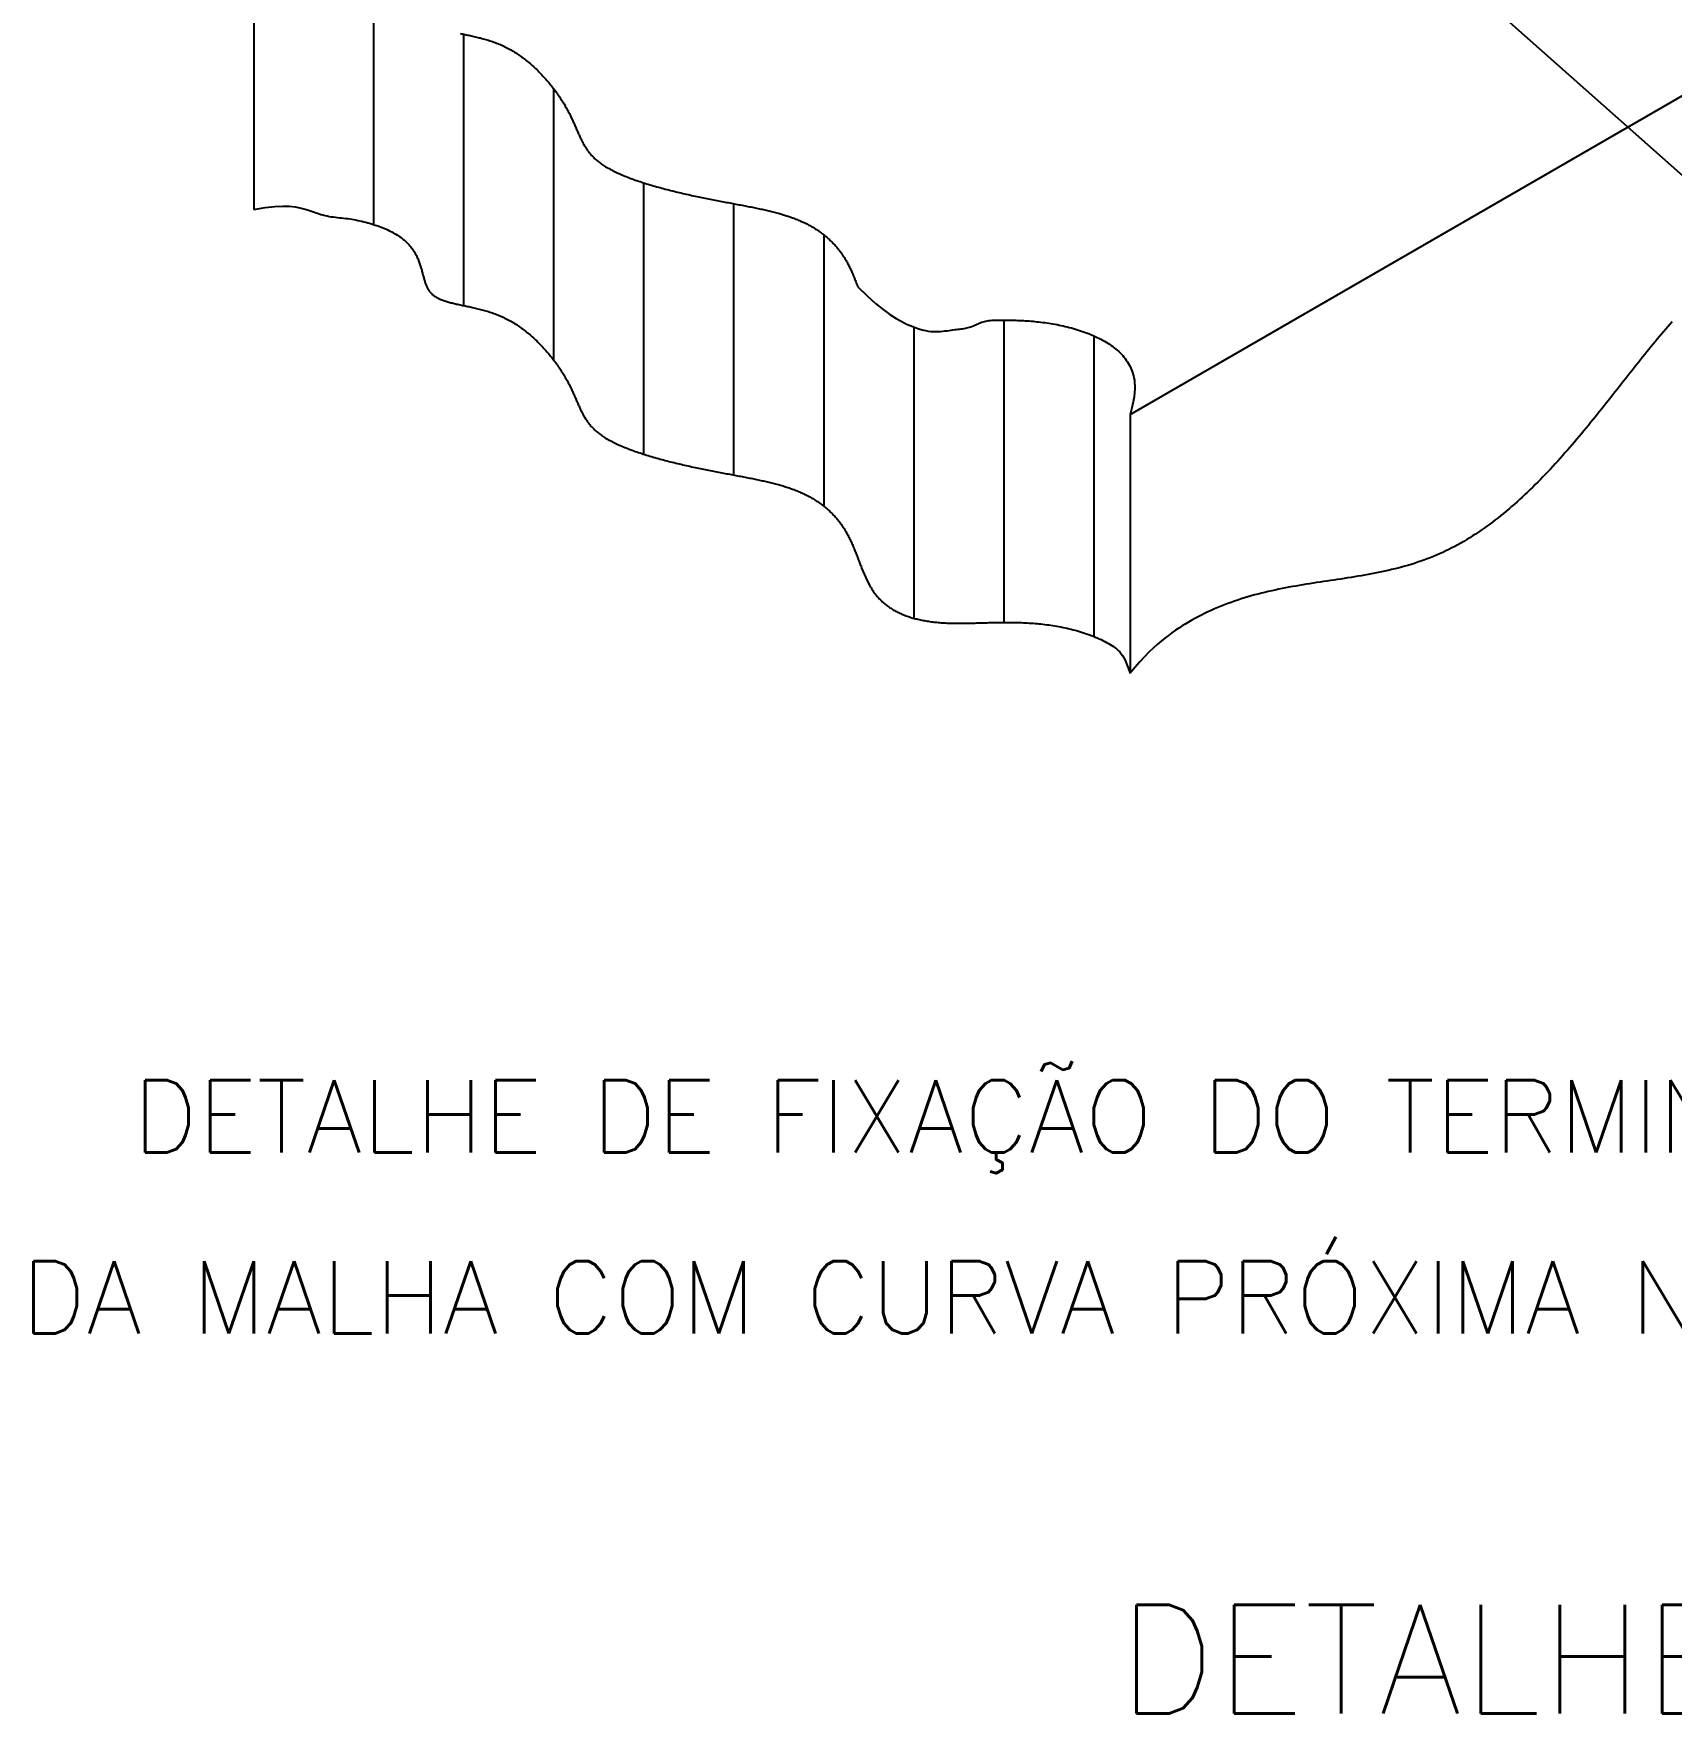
# Model space of a CAD drawing. Header units: millimetres. Extents: x 4236 to 4463, y 1839 to 1973.
# Drawn here: x 4340.278 to 4343.674, y 1853.088 to 1856.569 of the extents above; entities that cross this region are included whole.
import ezdxf
from ezdxf.enums import TextEntityAlignment as Align

# ---------------------------------------------------------------- set-up
doc = ezdxf.new("R2010")
doc.units = ezdxf.units.MM
for name, color, linetype in [('C01', 1, 'Continuous'), ('C02', 42, 'Continuous'), ('C04', 5, 'Continuous'), ('C05', 4, 'Continuous')]:
    doc.layers.add(name, color=color, linetype=linetype)
doc.styles.add('140CL', font='romans.shx', dxfattribs={"height": 100})

msp = doc.modelspace()

# ---------------------------------------------------------------- linework, layer by layer
at = {"layer": 'C01'}
for p, q in [((4340.9826, 1856.7366), (4340.9826, 1856.1742)), ((4341.1693, 1856.5681), (4341.1693, 1856.0058)), ((4341.356, 1856.4555), (4341.356, 1855.8932)), ((4341.5426, 1856.2601), (4341.5426, 1855.6977)), ((4341.7293, 1856.2169), (4341.7293, 1855.6545)), ((4341.916, 1856.1527), (4341.916, 1855.5903)), ((4341.916, 1856.1527), (4341.916, 1856.0136)), ((4342.1026, 1855.9615), (4342.1026, 1855.3577)), ((4342.2893, 1855.9757), (4342.2893, 1855.3493)), ((4342.476, 1855.9431), (4342.476, 1855.3204))]:
    msp.add_line(p, q, dxfattribs=at)
at = {"layer": 'C02'}
for p, q in [((4342.5511, 1855.7797), (4345.6916, 1857.5928)), ((4343.0479, 1856.8507), (4343.86, 1856.1301)), ((4340.7343, 1856.7669), (4340.7343, 1856.2046)), ((4342.5511, 1855.7797), (4342.5511, 1855.244))]:
    msp.add_line(p, q, dxfattribs=at)
for points in [[(4341.1622, 1856.5696), (4341.1647, 1856.5691), (4341.1672, 1856.5686), (4341.1697, 1856.568), (4341.1723, 1856.5675), (4341.1749, 1856.567), (4341.1775, 1856.5664), (4341.1801, 1856.5659), (4341.1828, 1856.5653), (4341.1854, 1856.5647), (4341.1881, 1856.5641), (4341.1908, 1856.5635), (4341.1935, 1856.5629), (4341.1962, 1856.5623), (4341.1989, 1856.5616), (4341.2016, 1856.5609), (4341.2044, 1856.5603), (4341.2071, 1856.5595), (4341.2099, 1856.5588), (4341.2126, 1856.558), (4341.2154, 1856.5573), (4341.2182, 1856.5564), (4341.2209, 1856.5556), (4341.2237, 1856.5547), (4341.2264, 1856.5538), (4341.2292, 1856.5529), (4341.232, 1856.5519), (4341.2347, 1856.5509), (4341.2375, 1856.5499), (4341.2402, 1856.5488), (4341.243, 1856.5477), (4341.2457, 1856.5465), (4341.2484, 1856.5453), (4341.2511, 1856.5441), (4341.2538, 1856.5428), (4341.2565, 1856.5415), (4341.2592, 1856.5401), (4341.2618, 1856.5387), (4341.2645, 1856.5372), (4341.2671, 1856.5358), (4341.2697, 1856.5342), (4341.2723, 1856.5327), (4341.2749, 1856.5311), (4341.2775, 1856.5294), (4341.2801, 1856.5278), (4341.2826, 1856.526), (4341.2851, 1856.5243), (4341.2877, 1856.5225), (4341.2902, 1856.5207), (4341.2926, 1856.5189), (4341.2951, 1856.517), (4341.2975, 1856.5151), (4341.3, 1856.5132), (4341.3024, 1856.5112), (4341.3047, 1856.5093), (4341.3071, 1856.5072), (4341.3095, 1856.5052), (4341.3118, 1856.5032), (4341.3141, 1856.5011), (4341.3164, 1856.499), (4341.3186, 1856.4969), (4341.3209, 1856.4947), (4341.3231, 1856.4926), (4341.3253, 1856.4904), (4341.3275, 1856.4882), (4341.3296, 1856.486), (4341.3317, 1856.4838), (4341.3338, 1856.4815), (4341.3359, 1856.4793), (4341.338, 1856.477), (4341.34, 1856.4747), (4341.342, 1856.4724), (4341.344, 1856.4701), (4341.3459, 1856.4678), (4341.3479, 1856.4655), (4341.3498, 1856.4632), (4341.3516, 1856.4609), (4341.3535, 1856.4586), (4341.3553, 1856.4562), (4341.3571, 1856.4539), (4341.3589, 1856.4516), (4341.3606, 1856.4492), (4341.3623, 1856.4469), (4341.364, 1856.4445), (4341.3656, 1856.4422), (4341.3672, 1856.4399), (4341.3688, 1856.4375), (4341.3704, 1856.4352), (4341.3719, 1856.4329), (4341.3734, 1856.4306), (4341.3748, 1856.4283), (4341.3763, 1856.426), (4341.3777, 1856.4237), (4341.379, 1856.4214), (4341.3803, 1856.4192), (4341.3816, 1856.4169), (4341.3829, 1856.4147), (4341.3841, 1856.4124), (4341.3853, 1856.4102), (4341.3865, 1856.408), (4341.3876, 1856.4058), (4341.3888, 1856.4037), (4341.3898, 1856.4015), (4341.3909, 1856.3993), (4341.3919, 1856.3972), (4341.3929, 1856.3951), (4341.3939, 1856.393), (4341.3949, 1856.3909), (4341.3958, 1856.3888), (4341.3968, 1856.3868), (4341.3977, 1856.3847), (4341.3986, 1856.3827), (4341.3994, 1856.3807), (4341.4003, 1856.3787), (4341.4012, 1856.3767), (4341.402, 1856.3747), (4341.4029, 1856.3728), (4341.4037, 1856.3708), (4341.4045, 1856.3689), (4341.4054, 1856.367), (4341.4062, 1856.3651), (4341.407, 1856.3632), (4341.4078, 1856.3613), (4341.4087, 1856.3594), (4341.4095, 1856.3576), (4341.4104, 1856.3557), (4341.4112, 1856.3539), (4341.4121, 1856.3521), (4341.4129, 1856.3503), (4341.4138, 1856.3485), (4341.4147, 1856.3467), (4341.4156, 1856.345), (4341.4165, 1856.3432), (4341.4175, 1856.3415), (4341.4185, 1856.3398), (4341.4194, 1856.3381), (4341.4204, 1856.3364), (4341.4215, 1856.3347), (4341.4225, 1856.333), (4341.4236, 1856.3313), (4341.4247, 1856.3297), (4341.4259, 1856.328), (4341.4271, 1856.3264), (4341.4283, 1856.3248), (4341.4295, 1856.3232), (4341.4308, 1856.3216), (4341.4321, 1856.32), (4341.4335, 1856.3185), (4341.4349, 1856.3169), (4341.4363, 1856.3154), (4341.4378, 1856.3138), (4341.4393, 1856.3123), (4341.4409, 1856.3108), (4341.4425, 1856.3093), (4341.4442, 1856.3078), (4341.4459, 1856.3064), (4341.4477, 1856.3049), (4341.4495, 1856.3034), (4341.4514, 1856.302), (4341.4534, 1856.3006), (4341.4554, 1856.2991), (4341.4574, 1856.2977), (4341.4595, 1856.2963), (4341.4617, 1856.2949), (4341.4639, 1856.2936), (4341.4662, 1856.2922), (4341.4685, 1856.2908), (4341.4709, 1856.2895), (4341.4734, 1856.2882), (4341.4759, 1856.2868), (4341.4784, 1856.2855), (4341.481, 1856.2842), (4341.4837, 1856.2829), (4341.4864, 1856.2816), (4341.4891, 1856.2804), (4341.4919, 1856.2791), (4341.4948, 1856.2779), (4341.4977, 1856.2766), (4341.5006, 1856.2754), (4341.5036, 1856.2742), (4341.5066, 1856.273), (4341.5096, 1856.2718), (4341.5127, 1856.2706), (4341.5158, 1856.2694), (4341.519, 1856.2682), (4341.5222, 1856.2671), (4341.5254, 1856.2659), (4341.5286, 1856.2648), (4341.5319, 1856.2637), (4341.5352, 1856.2626), (4341.5386, 1856.2615), (4341.5419, 1856.2604), (4341.5453, 1856.2593), (4341.5487, 1856.2582), (4341.5522, 1856.2572), (4341.5556, 1856.2561), (4341.5591, 1856.2551), (4341.5626, 1856.2541), (4341.5661, 1856.253), (4341.5697, 1856.252), (4341.5732, 1856.251), (4341.5768, 1856.2501), (4341.5804, 1856.2491), (4341.5839, 1856.2481), (4341.5875, 1856.2472), (4341.5912, 1856.2462), (4341.5948, 1856.2453), (4341.5984, 1856.2444), (4341.602, 1856.2435), (4341.6057, 1856.2426), (4341.6093, 1856.2417), (4341.6129, 1856.2408), (4341.6166, 1856.2399), (4341.6202, 1856.2391), (4341.6239, 1856.2382), (4341.6275, 1856.2374), (4341.6311, 1856.2366), (4341.6347, 1856.2357), (4341.6384, 1856.2349), (4341.642, 1856.2341), (4341.6456, 1856.2334), (4341.6492, 1856.2326), (4341.6527, 1856.2318), (4341.6563, 1856.2311), (4341.6599, 1856.2303), (4341.6634, 1856.2296), (4341.6669, 1856.2289), (4341.6705, 1856.2282), (4341.674, 1856.2275), (4341.6774, 1856.2268), (4341.6809, 1856.2261), (4341.6844, 1856.2254), (4341.6878, 1856.2247), (4341.6912, 1856.2241), (4341.6946, 1856.2234), (4341.698, 1856.2228), (4341.7014, 1856.2221), (4341.7047, 1856.2215), (4341.7081, 1856.2209), (4341.7114, 1856.2203), (4341.7147, 1856.2196), (4341.718, 1856.219), (4341.7212, 1856.2184), (4341.7245, 1856.2178), (4341.7277, 1856.2172), (4341.7309, 1856.2166), (4341.7341, 1856.216), (4341.7373, 1856.2154), (4341.7404, 1856.2148), (4341.7436, 1856.2142), (4341.7467, 1856.2136), (4341.7498, 1856.213), (4341.7529, 1856.2125), (4341.756, 1856.2119), (4341.759, 1856.2113), (4341.762, 1856.2107), (4341.7651, 1856.2101), (4341.7681, 1856.2095), (4341.771, 1856.2089), (4341.774, 1856.2083), (4341.7769, 1856.2077), (4341.7799, 1856.2071), (4341.7828, 1856.2064), (4341.7857, 1856.2058), (4341.7885, 1856.2052), (4341.7914, 1856.2046), (4341.7942, 1856.2039), (4341.797, 1856.2033), (4341.7998, 1856.2026), (4341.8026, 1856.202), (4341.8053, 1856.2013), (4341.8081, 1856.2006), (4341.8108, 1856.1999), (4341.8135, 1856.1992), (4341.8162, 1856.1985), (4341.8188, 1856.1978), (4341.8215, 1856.1971), (4341.8241, 1856.1964), (4341.8267, 1856.1956), (4341.8293, 1856.1949), (4341.8318, 1856.1941), (4341.8344, 1856.1933), (4341.8369, 1856.1926), (4341.8394, 1856.1918), (4341.8419, 1856.1909), (4341.8443, 1856.1901), (4341.8468, 1856.1893), (4341.8492, 1856.1884), (4341.8516, 1856.1875), (4341.854, 1856.1866), (4341.8563, 1856.1857), (4341.8587, 1856.1848), (4341.861, 1856.1839), (4341.8633, 1856.1829), (4341.8656, 1856.182), (4341.8678, 1856.181), (4341.8701, 1856.18), (4341.8723, 1856.179), (4341.8745, 1856.1779), (4341.8767, 1856.1769), (4341.8788, 1856.1758), (4341.881, 1856.1748), (4341.8831, 1856.1737), (4341.8852, 1856.1725), (4341.8873, 1856.1714), (4341.8893, 1856.1703), (4341.8914, 1856.1691), (4341.8934, 1856.1679), (4341.8954, 1856.1667), (4341.8973, 1856.1655), (4341.8993, 1856.1643), (4341.9012, 1856.1631), (4341.9032, 1856.1618), (4341.9051, 1856.1605), (4341.9069, 1856.1592), (4341.9088, 1856.1579), (4341.9106, 1856.1566), (4341.9124, 1856.1552), (4341.9142, 1856.1539), (4341.916, 1856.1525), (4341.9178, 1856.1511), (4341.9195, 1856.1497), (4341.9212, 1856.1483), (4341.9229, 1856.1468), (4341.9246, 1856.1454), (4341.9263, 1856.1439), (4341.9279, 1856.1424), (4341.9295, 1856.1409), (4341.9311, 1856.1393), (4341.9327, 1856.1378), (4341.9342, 1856.1362), (4341.9358, 1856.1346), (4341.9373, 1856.133), (4341.9388, 1856.1314), (4341.9402, 1856.1298), (4341.9417, 1856.1281), (4341.9431, 1856.1265), (4341.9446, 1856.1248), (4341.9459, 1856.1231), (4341.9473, 1856.1213), (4341.9487, 1856.1196), (4341.95, 1856.1178), (4341.9513, 1856.1161), (4341.9526, 1856.1143), (4341.9539, 1856.1125), (4341.9552, 1856.1106), (4341.9564, 1856.1088), (4341.9576, 1856.1069), (4341.9588, 1856.1051), (4341.96, 1856.1032), (4341.9611, 1856.1012), (4341.9623, 1856.0993), (4341.9634, 1856.0974), (4341.9645, 1856.0954), (4341.9656, 1856.0934), (4341.9666, 1856.0914), (4341.9677, 1856.0894), (4341.9687, 1856.0874), (4341.9697, 1856.0853), (4341.9707, 1856.0833), (4341.9717, 1856.0812), (4341.9727, 1856.0791), (4341.9736, 1856.077), (4341.9745, 1856.0749), (4341.9755, 1856.0728), (4341.9764, 1856.0706), (4341.9773, 1856.0685), (4341.9782, 1856.0664), (4341.9791, 1856.0642), (4341.98, 1856.062), (4341.9808, 1856.0599), (4341.9817, 1856.0577), (4341.9826, 1856.0554), (4341.9835, 1856.0531), (4341.9844, 1856.0508), (4341.9854, 1856.0483), (4341.9863, 1856.0458), (4341.9868, 1856.0447)], [(4340.7343, 1856.2046), (4340.7579, 1856.2087), (4340.7779, 1856.2111), (4340.7947, 1856.212), (4340.8087, 1856.2117), (4340.8203, 1856.2105), (4340.83, 1856.2086), (4340.8383, 1856.2063), (4340.8454, 1856.204), (4340.8519, 1856.2018), (4340.8579, 1856.1998), (4340.8634, 1856.1979), (4340.8684, 1856.1963), (4340.8732, 1856.1948), (4340.8778, 1856.1935), (4340.8821, 1856.1924), (4340.8865, 1856.1914), (4340.8907, 1856.1906), (4340.895, 1856.1899), (4340.8993, 1856.1893), (4340.9036, 1856.1888), (4340.9079, 1856.1884), (4340.9122, 1856.1879), (4340.9164, 1856.1875), (4340.9207, 1856.187), (4340.925, 1856.1865), (4340.9292, 1856.1859), (4340.9334, 1856.1853), (4340.9377, 1856.1846), (4340.9419, 1856.1838), (4340.946, 1856.1831), (4340.9502, 1856.1822), (4340.9543, 1856.1814), (4340.9584, 1856.1804), (4340.9625, 1856.1795), (4340.9665, 1856.1784), (4340.9705, 1856.1774), (4340.9744, 1856.1763), (4340.9783, 1856.1751), (4340.9821, 1856.1739), (4340.9859, 1856.1727), (4340.9897, 1856.1715), (4340.9934, 1856.1701), (4340.997, 1856.1688), (4341.0005, 1856.1674), (4341.004, 1856.166), (4341.0074, 1856.1646), (4341.0108, 1856.1631), (4341.0141, 1856.1616), (4341.0173, 1856.16), (4341.0204, 1856.1584), (4341.0234, 1856.1568), (4341.0263, 1856.1552), (4341.0292, 1856.1535), (4341.032, 1856.1518), (4341.0346, 1856.1501), (4341.0372, 1856.1483), (4341.0397, 1856.1466), (4341.0421, 1856.1448), (4341.0444, 1856.1429), (4341.0466, 1856.1411), (4341.0488, 1856.1392), (4341.0508, 1856.1373), (4341.0528, 1856.1354), (4341.0546, 1856.1335), (4341.0564, 1856.1316), (4341.0581, 1856.1296), (4341.0598, 1856.1277), (4341.0613, 1856.1257), (4341.0628, 1856.1237), (4341.0642, 1856.1217), (4341.0656, 1856.1197), (4341.0669, 1856.1176), (4341.0681, 1856.1156), (4341.0693, 1856.1136), (4341.0704, 1856.1115), (4341.0714, 1856.1095), (4341.0724, 1856.1074), (4341.0734, 1856.1054), (4341.0743, 1856.1033), (4341.0752, 1856.1013), (4341.076, 1856.0992), (4341.0768, 1856.0971), (4341.0775, 1856.0951), (4341.0782, 1856.093), (4341.0789, 1856.091), (4341.0796, 1856.089), (4341.0802, 1856.0869), (4341.0808, 1856.0849), (4341.0814, 1856.0829), (4341.0819, 1856.0809), (4341.0825, 1856.0789), (4341.083, 1856.0769), (4341.0835, 1856.0749), (4341.084, 1856.073), (4341.0845, 1856.071), (4341.085, 1856.0691), (4341.0855, 1856.0672), (4341.0861, 1856.0653), (4341.0866, 1856.0635), (4341.0871, 1856.0616), (4341.0876, 1856.0598), (4341.0881, 1856.058), (4341.0887, 1856.0562), (4341.0893, 1856.0545), (4341.0898, 1856.0528), (4341.0904, 1856.0511), (4341.0911, 1856.0494), (4341.0917, 1856.0478), (4341.0924, 1856.0461), (4341.0931, 1856.0446), (4341.0939, 1856.043), (4341.0947, 1856.0415), (4341.0955, 1856.04), (4341.0964, 1856.0386), (4341.0973, 1856.0372), (4341.0983, 1856.0358), (4341.0993, 1856.0345), (4341.1003, 1856.0332), (4341.1015, 1856.0319), (4341.1026, 1856.0307), (4341.1038, 1856.0296), (4341.1051, 1856.0284), (4341.1064, 1856.0273), (4341.1078, 1856.0263), (4341.1092, 1856.0252), (4341.1107, 1856.0243), (4341.1123, 1856.0233), (4341.1139, 1856.0224), (4341.1155, 1856.0215), (4341.1172, 1856.0206), (4341.1189, 1856.0198), (4341.1207, 1856.019), (4341.1225, 1856.0182), (4341.1244, 1856.0175), (4341.1263, 1856.0168), (4341.1283, 1856.0161), (4341.1303, 1856.0154), (4341.1324, 1856.0147), (4341.1344, 1856.0141), (4341.1366, 1856.0134), (4341.1387, 1856.0128), (4341.1409, 1856.0122), (4341.1432, 1856.0117), (4341.1454, 1856.0111), (4341.1477, 1856.0105), (4341.1501, 1856.01), (4341.1524, 1856.0094), (4341.1548, 1856.0089), (4341.1572, 1856.0083), (4341.1597, 1856.0078), (4341.1622, 1856.0073), (4341.1647, 1856.0067), (4341.1672, 1856.0062), (4341.1697, 1856.0057), (4341.1723, 1856.0051), (4341.1749, 1856.0046), (4341.1775, 1856.0041), (4341.1801, 1856.0035), (4341.1828, 1856.0029), (4341.1854, 1856.0023), (4341.1881, 1856.0018), (4341.1908, 1856.0012), (4341.1935, 1856.0005), (4341.1962, 1855.9999), (4341.1989, 1855.9993), (4341.2016, 1855.9986), (4341.2044, 1855.9979), (4341.2071, 1855.9972), (4341.2099, 1855.9964), (4341.2126, 1855.9957), (4341.2154, 1855.9949), (4341.2182, 1855.9941), (4341.2209, 1855.9932), (4341.2237, 1855.9924), (4341.2264, 1855.9915), (4341.2292, 1855.9905), (4341.232, 1855.9895), (4341.2347, 1855.9885), (4341.2375, 1855.9875), (4341.2402, 1855.9864), (4341.243, 1855.9853), (4341.2457, 1855.9841), (4341.2484, 1855.9829), (4341.2511, 1855.9817), (4341.2538, 1855.9804), (4341.2565, 1855.9791), (4341.2592, 1855.9777), (4341.2618, 1855.9763), (4341.2645, 1855.9749), (4341.2671, 1855.9734), (4341.2697, 1855.9719), (4341.2723, 1855.9703), (4341.2749, 1855.9687), (4341.2775, 1855.9671), (4341.2801, 1855.9654), (4341.2826, 1855.9637), (4341.2851, 1855.9619), (4341.2877, 1855.9602), (4341.2902, 1855.9584), (4341.2926, 1855.9565), (4341.2951, 1855.9546), (4341.2975, 1855.9527), (4341.3, 1855.9508), (4341.3024, 1855.9489), (4341.3047, 1855.9469), (4341.3071, 1855.9449), (4341.3095, 1855.9428), (4341.3118, 1855.9408), (4341.3141, 1855.9387), (4341.3164, 1855.9366), (4341.3186, 1855.9345), (4341.3209, 1855.9324), (4341.3231, 1855.9302), (4341.3253, 1855.928), (4341.3275, 1855.9258), (4341.3296, 1855.9236), (4341.3317, 1855.9214), (4341.3338, 1855.9192), (4341.3359, 1855.9169), (4341.338, 1855.9146), (4341.34, 1855.9124), (4341.342, 1855.9101), (4341.344, 1855.9078), (4341.3459, 1855.9055), (4341.3479, 1855.9032), (4341.3498, 1855.9008), (4341.3516, 1855.8985), (4341.3535, 1855.8962), (4341.3553, 1855.8939), (4341.3571, 1855.8915), (4341.3589, 1855.8892), (4341.3606, 1855.8868), (4341.3623, 1855.8845), (4341.364, 1855.8822), (4341.3656, 1855.8798), (4341.3672, 1855.8775), (4341.3688, 1855.8752), (4341.3704, 1855.8729), (4341.3719, 1855.8705), (4341.3734, 1855.8682), (4341.3748, 1855.8659), (4341.3763, 1855.8636), (4341.3777, 1855.8613), (4341.379, 1855.8591), (4341.3803, 1855.8568), (4341.3816, 1855.8545), (4341.3829, 1855.8523), (4341.3841, 1855.8501), (4341.3853, 1855.8479), (4341.3865, 1855.8456), (4341.3876, 1855.8435), (4341.3888, 1855.8413), (4341.3898, 1855.8391), (4341.3909, 1855.837), (4341.3919, 1855.8349), (4341.3929, 1855.8327), (4341.3939, 1855.8306), (4341.3949, 1855.8285), (4341.3958, 1855.8265), (4341.3968, 1855.8244), (4341.3977, 1855.8224), (4341.3986, 1855.8203), (4341.3994, 1855.8183), (4341.4003, 1855.8163), (4341.4012, 1855.8143), (4341.402, 1855.8124), (4341.4029, 1855.8104), (4341.4037, 1855.8084), (4341.4045, 1855.8065), (4341.4054, 1855.8046), (4341.4062, 1855.8027), (4341.407, 1855.8008), (4341.4078, 1855.7989), (4341.4087, 1855.7971), (4341.4095, 1855.7952), (4341.4104, 1855.7934), (4341.4112, 1855.7915), (4341.4121, 1855.7897), (4341.4129, 1855.7879), (4341.4138, 1855.7861), (4341.4147, 1855.7844), (4341.4156, 1855.7826), (4341.4165, 1855.7809), (4341.4175, 1855.7791), (4341.4185, 1855.7774), (4341.4194, 1855.7757), (4341.4204, 1855.774), (4341.4215, 1855.7723), (4341.4225, 1855.7706), (4341.4236, 1855.769), (4341.4247, 1855.7673), (4341.4259, 1855.7657), (4341.4271, 1855.7641), (4341.4283, 1855.7624), (4341.4295, 1855.7608), (4341.4308, 1855.7593), (4341.4321, 1855.7577), (4341.4335, 1855.7561), (4341.4349, 1855.7546), (4341.4363, 1855.753), (4341.4378, 1855.7515), (4341.4393, 1855.75), (4341.4409, 1855.7485), (4341.4425, 1855.747), (4341.4442, 1855.7455), (4341.4459, 1855.744), (4341.4477, 1855.7425), (4341.4495, 1855.7411), (4341.4514, 1855.7396), (4341.4534, 1855.7382), (4341.4554, 1855.7368), (4341.4574, 1855.7354), (4341.4595, 1855.734), (4341.4617, 1855.7326), (4341.4639, 1855.7312), (4341.4662, 1855.7298), (4341.4685, 1855.7285), (4341.4709, 1855.7271), (4341.4734, 1855.7258), (4341.4759, 1855.7245), (4341.4784, 1855.7232), (4341.481, 1855.7219), (4341.4837, 1855.7206), (4341.4864, 1855.7193), (4341.4891, 1855.718), (4341.4919, 1855.7167), (4341.4948, 1855.7155), (4341.4977, 1855.7143), (4341.5006, 1855.713), (4341.5036, 1855.7118), (4341.5066, 1855.7106), (4341.5096, 1855.7094), (4341.5127, 1855.7082), (4341.5158, 1855.707), (4341.519, 1855.7059), (4341.5222, 1855.7047), (4341.5254, 1855.7036), (4341.5286, 1855.7024), (4341.5319, 1855.7013), (4341.5352, 1855.7002), (4341.5386, 1855.6991), (4341.5419, 1855.698), (4341.5453, 1855.6969), (4341.5487, 1855.6959), (4341.5522, 1855.6948), (4341.5556, 1855.6938), (4341.5591, 1855.6927), (4341.5626, 1855.6917), (4341.5661, 1855.6907), (4341.5697, 1855.6897), (4341.5732, 1855.6887), (4341.5768, 1855.6877), (4341.5804, 1855.6867), (4341.5839, 1855.6857), (4341.5875, 1855.6848), (4341.5912, 1855.6839), (4341.5948, 1855.6829), (4341.5984, 1855.682), (4341.602, 1855.6811), (4341.6057, 1855.6802), (4341.6093, 1855.6793), (4341.6129, 1855.6784), (4341.6166, 1855.6776), (4341.6202, 1855.6767), (4341.6239, 1855.6758), (4341.6275, 1855.675), (4341.6311, 1855.6742), (4341.6347, 1855.6734), (4341.6384, 1855.6726), (4341.642, 1855.6718), (4341.6456, 1855.671), (4341.6492, 1855.6702), (4341.6527, 1855.6695), (4341.6563, 1855.6687), (4341.6599, 1855.668), (4341.6634, 1855.6672), (4341.6669, 1855.6665), (4341.6705, 1855.6658), (4341.674, 1855.6651), (4341.6774, 1855.6644), (4341.6809, 1855.6637), (4341.6844, 1855.663), (4341.6878, 1855.6624), (4341.6912, 1855.6617), (4341.6946, 1855.6611), (4341.698, 1855.6604), (4341.7014, 1855.6598), (4341.7047, 1855.6591), (4341.7081, 1855.6585), (4341.7114, 1855.6579), (4341.7147, 1855.6573), (4341.718, 1855.6567), (4341.7212, 1855.6561), (4341.7245, 1855.6554), (4341.7277, 1855.6548), (4341.7309, 1855.6542), (4341.7341, 1855.6536), (4341.7373, 1855.6531), (4341.7404, 1855.6525), (4341.7436, 1855.6519), (4341.7467, 1855.6513), (4341.7498, 1855.6507), (4341.7529, 1855.6501), (4341.756, 1855.6495), (4341.759, 1855.6489), (4341.762, 1855.6483), (4341.7651, 1855.6477), (4341.7681, 1855.6471), (4341.771, 1855.6465), (4341.774, 1855.6459), (4341.7769, 1855.6453), (4341.7799, 1855.6447), (4341.7828, 1855.6441), (4341.7857, 1855.6434), (4341.7885, 1855.6428), (4341.7914, 1855.6422), (4341.7942, 1855.6415), (4341.797, 1855.6409), (4341.7998, 1855.6403), (4341.8026, 1855.6396), (4341.8053, 1855.6389), (4341.8081, 1855.6383), (4341.8108, 1855.6376), (4341.8135, 1855.6369), (4341.8162, 1855.6362), (4341.8188, 1855.6355), (4341.8215, 1855.6348), (4341.8241, 1855.634), (4341.8267, 1855.6333), (4341.8293, 1855.6325), (4341.8318, 1855.6318), (4341.8344, 1855.631), (4341.8369, 1855.6302), (4341.8394, 1855.6294), (4341.8419, 1855.6286), (4341.8443, 1855.6277), (4341.8468, 1855.6269), (4341.8492, 1855.626), (4341.8516, 1855.6252), (4341.854, 1855.6243), (4341.8563, 1855.6234), (4341.8587, 1855.6225), (4341.861, 1855.6215), (4341.8633, 1855.6206), (4341.8656, 1855.6196), (4341.8678, 1855.6186), (4341.8701, 1855.6176), (4341.8723, 1855.6166), (4341.8745, 1855.6156), (4341.8767, 1855.6145), (4341.8788, 1855.6135), (4341.881, 1855.6124), (4341.8831, 1855.6113), (4341.8852, 1855.6102), (4341.8873, 1855.609), (4341.8893, 1855.6079), (4341.8914, 1855.6067), (4341.8934, 1855.6056), (4341.8954, 1855.6044), (4341.8973, 1855.6032), (4341.8993, 1855.6019), (4341.9012, 1855.6007), (4341.9032, 1855.5994), (4341.9051, 1855.5981), (4341.9069, 1855.5969), (4341.9088, 1855.5955), (4341.9106, 1855.5942), (4341.9124, 1855.5929), (4341.9142, 1855.5915), (4341.916, 1855.5901), (4341.9178, 1855.5887), (4341.9195, 1855.5873), (4341.9212, 1855.5859), (4341.9229, 1855.5844), (4341.9246, 1855.583), (4341.9263, 1855.5815), (4341.9279, 1855.58), (4341.9295, 1855.5785), (4341.9311, 1855.577), (4341.9327, 1855.5754), (4341.9342, 1855.5738), (4341.9358, 1855.5723), (4341.9373, 1855.5707), (4341.9388, 1855.569), (4341.9402, 1855.5674), (4341.9417, 1855.5658), (4341.9431, 1855.5641), (4341.9446, 1855.5624), (4341.9459, 1855.5607), (4341.9473, 1855.559), (4341.9487, 1855.5572), (4341.95, 1855.5555), (4341.9513, 1855.5537), (4341.9526, 1855.5519), (4341.9539, 1855.5501), (4341.9552, 1855.5483), (4341.9564, 1855.5464), (4341.9576, 1855.5446), (4341.9588, 1855.5427), (4341.96, 1855.5408), (4341.9611, 1855.5389), (4341.9623, 1855.5369), (4341.9634, 1855.535), (4341.9645, 1855.533), (4341.9656, 1855.531), (4341.9666, 1855.529), (4341.9677, 1855.527), (4341.9687, 1855.525), (4341.9697, 1855.5229), (4341.9707, 1855.5209), (4341.9717, 1855.5188), (4341.9727, 1855.5167), (4341.9736, 1855.5146), (4341.9745, 1855.5125), (4341.9755, 1855.5104), (4341.9764, 1855.5083), (4341.9773, 1855.5061), (4341.9782, 1855.504), (4341.9791, 1855.5018), (4341.98, 1855.4997), (4341.9808, 1855.4975), (4341.9817, 1855.4953), (4341.9826, 1855.4931), (4341.9834, 1855.491), (4341.9843, 1855.4888), (4341.9851, 1855.4866), (4341.986, 1855.4844), (4341.9868, 1855.4822), (4341.9876, 1855.48), (4341.9885, 1855.4778), (4341.9893, 1855.4756), (4341.9902, 1855.4734), (4341.991, 1855.4712), (4341.9919, 1855.469), (4341.9927, 1855.4668), (4341.9936, 1855.4647), (4341.9945, 1855.4625), (4341.9953, 1855.4603), (4341.9962, 1855.4582), (4341.9971, 1855.456), (4341.998, 1855.4538), (4341.9989, 1855.4517), (4341.9998, 1855.4496), (4342.0007, 1855.4475), (4342.0017, 1855.4453), (4342.0026, 1855.4432), (4342.0036, 1855.4412), (4342.0046, 1855.4391), (4342.0056, 1855.437), (4342.0066, 1855.435), (4342.0076, 1855.4329), (4342.0086, 1855.4309), (4342.0097, 1855.4289), (4342.0108, 1855.427), (4342.0119, 1855.425), (4342.013, 1855.423), (4342.0141, 1855.4211), (4342.0153, 1855.4192), (4342.0165, 1855.4173), (4342.0177, 1855.4155), (4342.0189, 1855.4136), (4342.0202, 1855.4118), (4342.0215, 1855.41), (4342.0228, 1855.4082), (4342.0241, 1855.4065), (4342.0255, 1855.4048), (4342.0269, 1855.4031), (4342.0283, 1855.4014), (4342.0298, 1855.3998), (4342.0313, 1855.3981), (4342.0328, 1855.3966), (4342.0343, 1855.395), (4342.0359, 1855.3935), (4342.0375, 1855.3919), (4342.0391, 1855.3905), (4342.0408, 1855.389), (4342.0425, 1855.3876), (4342.0442, 1855.3862), (4342.046, 1855.3848), (4342.0477, 1855.3835), (4342.0495, 1855.3821), (4342.0514, 1855.3809), (4342.0533, 1855.3796), (4342.0552, 1855.3783), (4342.0571, 1855.3771), (4342.059, 1855.3759), (4342.061, 1855.3748), (4342.063, 1855.3736), (4342.0651, 1855.3725), (4342.0671, 1855.3714), (4342.0692, 1855.3704), (4342.0714, 1855.3693), (4342.0735, 1855.3683), (4342.0757, 1855.3674), (4342.0779, 1855.3664), (4342.0801, 1855.3655), (4342.0824, 1855.3646), (4342.0847, 1855.3637), (4342.087, 1855.3628), (4342.0893, 1855.362), (4342.0917, 1855.3612), (4342.0941, 1855.3604), (4342.0965, 1855.3596), (4342.0989, 1855.3589), (4342.1014, 1855.3582), (4342.1039, 1855.3575), (4342.1064, 1855.3568), (4342.109, 1855.3562), (4342.1115, 1855.3555), (4342.1141, 1855.3549), (4342.1168, 1855.3544), (4342.1194, 1855.3538), (4342.1221, 1855.3533), (4342.1248, 1855.3528), (4342.1275, 1855.3523), (4342.1302, 1855.3519), (4342.133, 1855.3514), (4342.1358, 1855.351), (4342.1386, 1855.3506), (4342.1415, 1855.3503), (4342.1443, 1855.3499), (4342.1472, 1855.3496), (4342.1501, 1855.3493), (4342.1531, 1855.349), (4342.156, 1855.3488), (4342.159, 1855.3485), (4342.162, 1855.3483), (4342.165, 1855.3481), (4342.1681, 1855.3479), (4342.1711, 1855.3478), (4342.1742, 1855.3477), (4342.1774, 1855.3475), (4342.1805, 1855.3474), (4342.1836, 1855.3474), (4342.1868, 1855.3473), (4342.19, 1855.3473), (4342.1933, 1855.3473), (4342.1965, 1855.3473), (4342.1998, 1855.3473), (4342.2031, 1855.3473), (4342.2064, 1855.3473), (4342.2097, 1855.3474), (4342.213, 1855.3474), (4342.2164, 1855.3475), (4342.2198, 1855.3475), (4342.2232, 1855.3476), (4342.2266, 1855.3477), (4342.2301, 1855.3478), (4342.2336, 1855.3479), (4342.237, 1855.348), (4342.2406, 1855.3481), (4342.2441, 1855.3482), (4342.2476, 1855.3483), (4342.2512, 1855.3484), (4342.2548, 1855.3485), (4342.2584, 1855.3486), (4342.262, 1855.3487), (4342.2657, 1855.3488), (4342.2693, 1855.3489), (4342.273, 1855.3489), (4342.2767, 1855.349), (4342.2804, 1855.3491), (4342.2841, 1855.3491), (4342.2879, 1855.3491), (4342.2917, 1855.3492), (4342.2954, 1855.3492), (4342.2992, 1855.3492), (4342.3031, 1855.3491), (4342.3069, 1855.3491), (4342.3108, 1855.349), (4342.3146, 1855.349), (4342.3185, 1855.3489), (4342.3224, 1855.3488), (4342.3263, 1855.3486), (4342.3303, 1855.3485), (4342.3342, 1855.3483), (4342.3382, 1855.3481), (4342.3422, 1855.3478), (4342.3462, 1855.3476), (4342.3502, 1855.3473), (4342.3542, 1855.3469), (4342.3583, 1855.3466), (4342.3624, 1855.3462), (4342.3664, 1855.3458), (4342.3705, 1855.3453), (4342.3746, 1855.3449), (4342.3788, 1855.3443), (4342.3829, 1855.3438), (4342.387, 1855.3432), (4342.3912, 1855.3426), (4342.3954, 1855.3419), (4342.3996, 1855.3412), (4342.4038, 1855.3404), (4342.408, 1855.3396), (4342.4122, 1855.3388), (4342.4164, 1855.3379), (4342.4207, 1855.337), (4342.4249, 1855.336), (4342.4292, 1855.335), (4342.4334, 1855.3339), (4342.4377, 1855.3328), (4342.4419, 1855.3316), (4342.4461, 1855.3304), (4342.4504, 1855.3291), (4342.4546, 1855.3278), (4342.4587, 1855.3264), (4342.4629, 1855.325), (4342.467, 1855.3235), (4342.4711, 1855.322), (4342.4752, 1855.3204), (4342.4792, 1855.3187), (4342.4832, 1855.317), (4342.4872, 1855.3152), (4342.4911, 1855.3134), (4342.4949, 1855.3115), (4342.4987, 1855.3096), (4342.5025, 1855.3076), (4342.5062, 1855.3055), (4342.5098, 1855.3033), (4342.5133, 1855.3011), (4342.5168, 1855.2989), (4342.5202, 1855.2965), (4342.5235, 1855.2939), (4342.5267, 1855.291), (4342.5298, 1855.2878), (4342.5327, 1855.2843), (4342.5356, 1855.2803), (4342.5383, 1855.2757), (4342.5409, 1855.2707), (4342.5433, 1855.2654), (4342.5455, 1855.2601), (4342.5474, 1855.2551), (4342.549, 1855.2506), (4342.5501, 1855.2471), (4342.5509, 1855.2448), (4342.5511, 1855.244)], [(4341.9868, 1856.0447), (4342.006, 1856.0259), (4342.0235, 1856.0102), (4342.0392, 1855.9974), (4342.0534, 1855.9871), (4342.0662, 1855.9789), (4342.0777, 1855.9725), (4342.088, 1855.9675), (4342.0973, 1855.9635), (4342.1058, 1855.9603), (4342.1135, 1855.9577), (4342.1204, 1855.9556), (4342.1268, 1855.9541), (4342.1328, 1855.953), (4342.1383, 1855.9523), (4342.1435, 1855.9519), (4342.1485, 1855.9518), (4342.1534, 1855.9519), (4342.1582, 1855.9521), (4342.1629, 1855.9525), (4342.1674, 1855.9531), (4342.1718, 1855.9536), (4342.176, 1855.9542), (4342.1801, 1855.9548), (4342.1839, 1855.9554), (4342.1876, 1855.9558), (4342.1912, 1855.9562), (4342.1945, 1855.9566), (4342.1978, 1855.9569), (4342.2009, 1855.9573), (4342.204, 1855.9577), (4342.207, 1855.9582), (4342.2099, 1855.9587), (4342.2129, 1855.9594), (4342.2158, 1855.9601), (4342.2186, 1855.9609), (4342.2214, 1855.9618), (4342.2242, 1855.9628), (4342.2269, 1855.9638), (4342.2295, 1855.9648), (4342.232, 1855.9659), (4342.2345, 1855.967), (4342.2369, 1855.9681), (4342.2393, 1855.9692), (4342.2416, 1855.9703), (4342.2441, 1855.9713), (4342.2466, 1855.9722), (4342.2493, 1855.973), (4342.2521, 1855.9737), (4342.2551, 1855.9743), (4342.2582, 1855.9747), (4342.2616, 1855.975), (4342.265, 1855.9753), (4342.2686, 1855.9755), (4342.2722, 1855.9756), (4342.2759, 1855.9756), (4342.2797, 1855.9757), (4342.2835, 1855.9757), (4342.2872, 1855.9757), (4342.291, 1855.9757), (4342.2949, 1855.9757), (4342.2987, 1855.9756), (4342.3026, 1855.9756), (4342.3064, 1855.9755), (4342.3103, 1855.9754), (4342.3142, 1855.9753), (4342.3181, 1855.9751), (4342.3221, 1855.975), (4342.326, 1855.9748), (4342.33, 1855.9746), (4342.334, 1855.9743), (4342.338, 1855.9741), (4342.342, 1855.9738), (4342.346, 1855.9735), (4342.3501, 1855.9731), (4342.3541, 1855.9727), (4342.3582, 1855.9723), (4342.3623, 1855.9719), (4342.3664, 1855.9714), (4342.3705, 1855.9709), (4342.3747, 1855.9703), (4342.3788, 1855.9697), (4342.383, 1855.9691), (4342.3872, 1855.9684), (4342.3914, 1855.9677), (4342.3956, 1855.967), (4342.3998, 1855.9662), (4342.404, 1855.9653), (4342.4082, 1855.9644), (4342.4125, 1855.9635), (4342.4167, 1855.9625), (4342.421, 1855.9615), (4342.4252, 1855.9604), (4342.4295, 1855.9593), (4342.4337, 1855.9581), (4342.4379, 1855.9569), (4342.4422, 1855.9556), (4342.4464, 1855.9543), (4342.4505, 1855.9529), (4342.4547, 1855.9515), (4342.4588, 1855.95), (4342.4629, 1855.9485), (4342.467, 1855.9469), (4342.471, 1855.9452), (4342.475, 1855.9435), (4342.479, 1855.9418), (4342.4829, 1855.9399), (4342.4867, 1855.938), (4342.4905, 1855.9361), (4342.4943, 1855.9341), (4342.4979, 1855.932), (4342.5016, 1855.9299), (4342.5051, 1855.9277), (4342.5086, 1855.9254), (4342.512, 1855.9231), (4342.5153, 1855.9207), (4342.5185, 1855.9182), (4342.5216, 1855.9157), (4342.5247, 1855.9131), (4342.5276, 1855.9104), (4342.5305, 1855.9077), (4342.5333, 1855.9049), (4342.5359, 1855.902), (4342.5385, 1855.8991), (4342.5409, 1855.896), (4342.5432, 1855.8929), (4342.5454, 1855.8898), (4342.5475, 1855.8865), (4342.5494, 1855.8832), (4342.5512, 1855.8798), (4342.5529, 1855.8763), (4342.5545, 1855.8726), (4342.5559, 1855.8688), (4342.5571, 1855.8647), (4342.5583, 1855.8604), (4342.5592, 1855.8558), (4342.5601, 1855.8509), (4342.5607, 1855.8456), (4342.5611, 1855.8397), (4342.5611, 1855.8331), (4342.5606, 1855.8253), (4342.5594, 1855.8164), (4342.5576, 1855.8059), (4342.5548, 1855.7938), (4342.5511, 1855.7797)], [(4343.6751, 1855.9718), (4343.6707, 1855.9668), (4343.6663, 1855.9618), (4343.6619, 1855.9567), (4343.6575, 1855.9516), (4343.6531, 1855.9465), (4343.6488, 1855.9413), (4343.6444, 1855.9361), (4343.6401, 1855.9309), (4343.6357, 1855.9256), (4343.6313, 1855.9203), (4343.627, 1855.9149), (4343.6226, 1855.9096), (4343.6183, 1855.9042), (4343.6139, 1855.8987), (4343.6096, 1855.8933), (4343.6052, 1855.8878), (4343.6008, 1855.8823), (4343.5964, 1855.8768), (4343.5921, 1855.8713), (4343.5877, 1855.8657), (4343.5833, 1855.8601), (4343.5789, 1855.8545), (4343.5744, 1855.8489), (4343.57, 1855.8432), (4343.5655, 1855.8376), (4343.5611, 1855.8319), (4343.5566, 1855.8262), (4343.5521, 1855.8205), (4343.5476, 1855.8148), (4343.5431, 1855.8091), (4343.5385, 1855.8034), (4343.534, 1855.7976), (4343.5294, 1855.7919), (4343.5248, 1855.7861), (4343.5201, 1855.7804), (4343.5155, 1855.7746), (4343.5108, 1855.7689), (4343.5061, 1855.7631), (4343.5014, 1855.7573), (4343.4967, 1855.7516), (4343.4919, 1855.7458), (4343.4871, 1855.7401), (4343.4823, 1855.7344), (4343.4775, 1855.7286), (4343.4726, 1855.7229), (4343.4677, 1855.7172), (4343.4628, 1855.7115), (4343.4579, 1855.7059), (4343.4529, 1855.7002), (4343.4479, 1855.6946), (4343.4429, 1855.689), (4343.4379, 1855.6834), (4343.4328, 1855.6779), (4343.4277, 1855.6724), (4343.4226, 1855.6669), (4343.4175, 1855.6614), (4343.4123, 1855.656), (4343.4071, 1855.6506), (4343.4019, 1855.6452), (4343.3966, 1855.6399), (4343.3913, 1855.6346), (4343.386, 1855.6294), (4343.3807, 1855.6242), (4343.3753, 1855.619), (4343.3699, 1855.6139), (4343.3645, 1855.6089), (4343.359, 1855.6039), (4343.3535, 1855.5989), (4343.348, 1855.594), (4343.3424, 1855.5892), (4343.3369, 1855.5844), (4343.3313, 1855.5797), (4343.3256, 1855.575), (4343.3199, 1855.5704), (4343.3142, 1855.5658), (4343.3085, 1855.5614), (4343.3027, 1855.557), (4343.2969, 1855.5526), (4343.2911, 1855.5484), (4343.2852, 1855.5442), (4343.2793, 1855.5401), (4343.2734, 1855.536), (4343.2674, 1855.5321), (4343.2614, 1855.5282), (4343.2554, 1855.5244), (4343.2493, 1855.5207), (4343.2432, 1855.517), (4343.237, 1855.5135), (4343.2309, 1855.51), (4343.2247, 1855.5067), (4343.2184, 1855.5034), (4343.2121, 1855.5002), (4343.2058, 1855.4971), (4343.1995, 1855.4941), (4343.1931, 1855.4912), (4343.1866, 1855.4884), (4343.1802, 1855.4857), (4343.1737, 1855.4831), (4343.1672, 1855.4806), (4343.1606, 1855.4781), (4343.154, 1855.4758), (4343.1474, 1855.4736), (4343.1407, 1855.4714), (4343.134, 1855.4693), (4343.1273, 1855.4673), (4343.1206, 1855.4654), (4343.1138, 1855.4635), (4343.107, 1855.4618), (4343.1001, 1855.4601), (4343.0933, 1855.4584), (4343.0864, 1855.4568), (4343.0795, 1855.4553), (4343.0726, 1855.4538), (4343.0656, 1855.4524), (4343.0586, 1855.451), (4343.0517, 1855.4497), (4343.0446, 1855.4484), (4343.0376, 1855.4471), (4343.0306, 1855.4459), (4343.0235, 1855.4447), (4343.0164, 1855.4435), (4343.0094, 1855.4424), (4343.0023, 1855.4413), (4342.9952, 1855.4401), (4342.988, 1855.439), (4342.9809, 1855.438), (4342.9738, 1855.4369), (4342.9666, 1855.4358), (4342.9595, 1855.4347), (4342.9523, 1855.4336), (4342.9452, 1855.4326), (4342.938, 1855.4315), (4342.9308, 1855.4303), (4342.9236, 1855.4292), (4342.9165, 1855.4281), (4342.9093, 1855.4269), (4342.9021, 1855.4257), (4342.895, 1855.4244), (4342.8878, 1855.4232), (4342.8806, 1855.4219), (4342.8735, 1855.4205), (4342.8663, 1855.4191), (4342.8592, 1855.4177), (4342.8521, 1855.4162), (4342.8449, 1855.4147), (4342.8378, 1855.413), (4342.8307, 1855.4114), (4342.8236, 1855.4097), (4342.8166, 1855.4079), (4342.8095, 1855.406), (4342.8024, 1855.404), (4342.7954, 1855.402), (4342.7884, 1855.3999), (4342.7814, 1855.3977), (4342.7744, 1855.3955), (4342.7675, 1855.3931), (4342.7605, 1855.3906), (4342.7536, 1855.3881), (4342.7467, 1855.3854), (4342.7398, 1855.3827), (4342.733, 1855.3798), (4342.7262, 1855.3769), (4342.7194, 1855.3738), (4342.7126, 1855.3707), (4342.7058, 1855.3674), (4342.6991, 1855.364), (4342.6924, 1855.3606), (4342.6857, 1855.357), (4342.679, 1855.3534), (4342.6723, 1855.3496), (4342.6657, 1855.3457), (4342.659, 1855.3417), (4342.6521, 1855.3373), (4342.6452, 1855.3327), (4342.6381, 1855.3277), (4342.6308, 1855.3223), (4342.6233, 1855.3165), (4342.6156, 1855.3102), (4342.6075, 1855.3032), (4342.5991, 1855.2956), (4342.5904, 1855.2872), (4342.5812, 1855.2779), (4342.5717, 1855.2677), (4342.5617, 1855.2564), (4342.5511, 1855.244)]]:
    msp.add_lwpolyline(points, dxfattribs=at)

# ---------------------------------------------------------------- texts
at = {"layer": 'C04', "color": 5, "style": '140CL'}
for s, p in [('DETALHE DE FIXAÇÃO DO TERMINAL AÉREO NA PERIFERIA', (4343.341, 1854.3255)), ('DA MALHA COM CURVA PRÓXIMA NA TELHA DE FIBROCIMENTO', (4343.341, 1853.9505))]:
    msp.add_text(s, height=0.15, dxfattribs=at).set_placement(p, align=Align.MIDDLE_CENTER)
at = {"layer": 'C05', "style": '140CL'}
msp.add_text('DETALHE D', height=0.225, dxfattribs=at).set_placement((4343.341, 1853.2005), align=Align.MIDDLE_CENTER)

doc.saveas('drawing.dxf')
